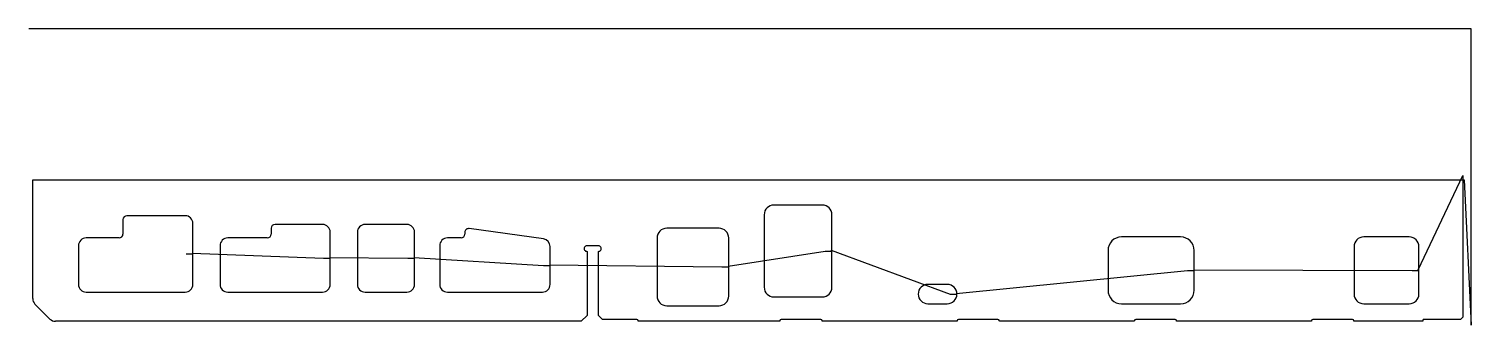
# Model space of a CAD drawing. Header units: metres. Extents: x 0 to 7446, y 0 to 1531.
import ezdxf

# ---------------------------------------------------------------- set-up
doc = ezdxf.new("R2010")
doc.units = ezdxf.units.M

msp = doc.modelspace()

# ---------------------------------------------------------------- linework, layer by layer
at = {"layer": 'TOOL_0'}
for p, q in [((1, 1531.434), (0, 1531.434)), ((7445.59, 1531.434), (1, 1531.434)), ((7445.59, 1), (7445.59, 1531.434)), ((20, 137.259), (20, 751.492)), ((20, 751.492), (7402, 751.492)), ((7172.464, 286.787), (7402, 772.951)), ((7402, 772.951), (7402, 751.492)), ((7402, 751.492), (7402, 40.69)), ((7402, 751.492), (7408.923, 751.492)), ((7408.923, 751.492), (7445.59, 0)), ((4096, 620.751), (3846, 620.751)), ((486, 545.751), (486, 470.751)), ((807, 565.751), (506, 565.751)), ((847, 368.251), (847, 525.751)), ((3796, 570.751), (3796, 195.751)), ((4146, 383.251), (4146, 570.751)), ((466, 450.751), (296, 450.751)), ((1231, 450.751), (1027, 450.751)), ((1251, 500.751), (1251, 470.751)), ((1516, 520.751), (1271, 520.751)), ((1556, 345.751), (1556, 480.751)), ((1696, 480.751), (1696, 210.751)), ((1951, 520.751), (1736, 520.751)), ((1991, 345.751), (1991, 480.751)), ((2231, 450.751), (2161, 450.751)), ((2251, 479.502), (2251, 470.751)), ((2656.56, 445.585), (2273.78, 499.308)), ((3243, 450.751), (3243, 150.751)), ((3563, 500.751), (3293, 500.751)), ((3613, 300.751), (3613, 450.751)), ((5946, 455.751), (5641, 455.751)), ((7126, 455.751), (6891, 455.751)), ((256, 410.751), (256, 210.751)), ((987, 410.751), (987, 210.751)), ((2121, 410.751), (2121, 210.751)), ((2691, 308.362), (2691, 405.973)), ((2941, 410), (2881, 410)), ((2881.75, 381.52), (2881.75, 50.44)), ((2940.25, 50.44), (2940.25, 381.52)), ((3609.464, 304.287), (4111, 383.251)), ((4111, 383.251), (4146, 383.251)), ((4146, 383.251), (4142.464, 386.787)), ((4142.464, 386.787), (4756, 160.751)), ((4146, 195.751), (4146, 383.251)), ((5571, 385.751), (5571, 180.751)), ((6016, 283.251), (6016, 385.751)), ((6841, 405.751), (6841, 160.751)), ((7176, 283.251), (7176, 405.751)), ((812, 368.251), (847, 368.251)), ((847, 368.251), (843.464, 371.787)), ((843.464, 371.787), (1521, 345.751)), ((847, 210.751), (847, 368.251)), ((1521, 345.751), (1556, 345.751)), ((1556, 345.751), (1552.464, 349.287)), ((1552.464, 349.287), (1956, 345.751)), ((1556, 210.751), (1556, 345.751)), ((1956, 345.751), (1991, 345.751)), ((1991, 345.751), (1987.464, 349.287)), ((1987.464, 349.287), (2656, 308.362)), ((1991, 210.751), (1991, 345.751)), ((2656, 308.362), (2691, 308.362)), ((2691, 308.362), (2687.464, 311.898)), ((2687.464, 311.898), (3578, 300.751)), ((2691, 210.751), (2691, 308.362)), ((3578, 300.751), (3613, 300.751)), ((3613, 300.751), (3609.464, 304.287)), ((3613, 150.751), (3613, 300.751)), ((4787.464, 164.287), (5981, 283.251)), ((5981, 283.251), (6016, 283.251)), ((6016, 283.251), (6012.464, 286.787)), ((6012.464, 286.787), (7141, 283.251)), ((6016, 180.751), (6016, 283.251)), ((7141, 283.251), (7176, 283.251)), ((7176, 283.251), (7172.464, 286.787)), ((7176, 160.751), (7176, 283.251)), ((296, 170.751), (807, 170.751)), ((1027, 170.751), (1516, 170.751)), ((1736, 170.751), (1951, 170.751)), ((2161, 170.751), (2651, 170.751)), ((4741, 210.751), (4641, 210.751)), ((4756, 160.751), (4791, 160.751)), ((4791, 160.751), (4787.464, 164.287)), ((108.754, 31.937), (31.716, 108.975)), ((3293, 100.751), (3563, 100.751)), ((3846, 145.751), (4096, 145.751)), ((4641, 110.751), (4741, 110.751)), ((5641, 110.751), (5946, 110.751)), ((6891, 110.751), (7126, 110.751)), ((2851.311, 20.001), (137.569, 20.001)), ((2881.75, 50.44), (2851.311, 20.001)), ((2960.689, 30.001), (2940.25, 50.44)), ((3138, 30.001), (2960.689, 30.001)), ((3145.25, 20.001), (3145.25, 22.751)), ((3876.75, 20.001), (3145.25, 20.001)), ((3876.75, 22.751), (3876.75, 20.001)), ((4088, 30.001), (3884, 30.001)), ((4095.25, 20.001), (4095.25, 22.751)), ((4791.75, 20.001), (4095.25, 20.001)), ((4791.75, 22.751), (4791.75, 20.001)), ((5003, 30.001), (4799, 30.001)), ((5010.25, 20.001), (5010.25, 22.751)), ((5706.75, 20.001), (5010.25, 20.001)), ((5706.75, 22.751), (5706.75, 20.001)), ((5918, 30.001), (5714, 30.001)), ((5925.25, 20.001), (5925.25, 22.751)), ((6621.75, 20.001), (5925.25, 20.001)), ((6621.75, 22.751), (6621.75, 20.001)), ((6833, 30.001), (6629, 30.001)), ((6840.25, 20.001), (6840.25, 22.751)), ((7196.75, 20.001), (6840.25, 20.001)), ((7196.75, 25.751), (7196.75, 20.001)), ((7391.311, 30.001), (7201, 30.001)), ((7402, 40.69), (7391.311, 30.001)), ((7445.59, 0), (7445.59, 1)), ((7445.59, 1), (7445.59, 0)), ((7445.59, 0), (7445.59, 1)), ((7445.59, 0), (7445.59, 0))]:
    msp.add_line(p, q, dxfattribs=at)
for centre, radius, start, end in [((3846, 570.751), 50, 90, 180), ((4096, 570.751), 50, 0, 90), ((506, 545.751), 20, 90, 180), ((807, 525.751), 40, 0, 90), ((296, 410.751), 40, 90, 180), ((466, 470.751), 20, 270, 0), ((1027, 410.751), 40, 90, 180), ((1231, 470.751), 20, 270, 0), ((1271, 500.751), 20, 90, 180), ((1516, 480.751), 40, 0, 90), ((1736, 480.751), 40, 90, 180), ((1951, 480.751), 40, 0, 90), ((2161, 410.751), 40, 90, 180), ((2231, 470.751), 20, 270, 0), ((2271, 479.502), 20, 82.010076, 180), ((3293, 450.751), 50, 90, 180), ((3563, 450.751), 50, 0, 90), ((5641, 385.751), 70, 90, 180), ((5946, 385.751), 70, 0, 90), ((6891, 405.751), 50, 90, 180), ((7126, 405.751), 50, 0, 90), ((2651, 405.973), 40, 0, 82.010076), ((2881, 395.75), 14.25, 90, 273.0170141), ((2941, 395.75), 14.25, 266.9829859, 90), ((296, 210.751), 40, 180, 270), ((807, 210.751), 40, 270, 0), ((1027, 210.751), 40, 180, 270), ((1516, 210.751), 40, 270, 0), ((1736, 210.751), 40, 180, 270), ((1951, 210.751), 40, 270, 0), ((2161, 210.751), 40, 180, 270), ((2651, 210.751), 40, 270, 0), ((3293, 150.751), 50, 180, 270), ((3563, 150.751), 50, 270, 0), ((3846, 195.751), 50, 180, 270), ((4096, 195.751), 50, 270, 0), ((4641, 160.751), 50, 90, 270), ((4741, 160.751), 50, 0, 90), ((4741, 160.751), 50, 270, 0), ((5641, 180.751), 70, 180, 270), ((5946, 180.751), 70, 270, 0), ((6891, 160.751), 50, 180, 270), ((7126, 160.751), 50, 270, 0), ((60, 137.259), 40, 180, 225), ((137.569, 60.751), 40.75, 224.9990058, 270), ((3138, 22.751), 7.25, 0, 90), ((3884, 22.751), 7.25, 90, 180), ((4088, 22.751), 7.25, 0, 90), ((4799, 22.751), 7.25, 90, 180), ((5003, 22.751), 7.25, 0, 90), ((5714, 22.751), 7.25, 90, 180), ((5918, 22.751), 7.25, 0, 90), ((6629, 22.751), 7.25, 90, 180), ((6833, 22.751), 7.25, 0, 90), ((7201, 25.751), 4.25, 90, 180)]:
    msp.add_arc(centre, radius, start, end, dxfattribs=at)

doc.saveas('drawing.dxf')
